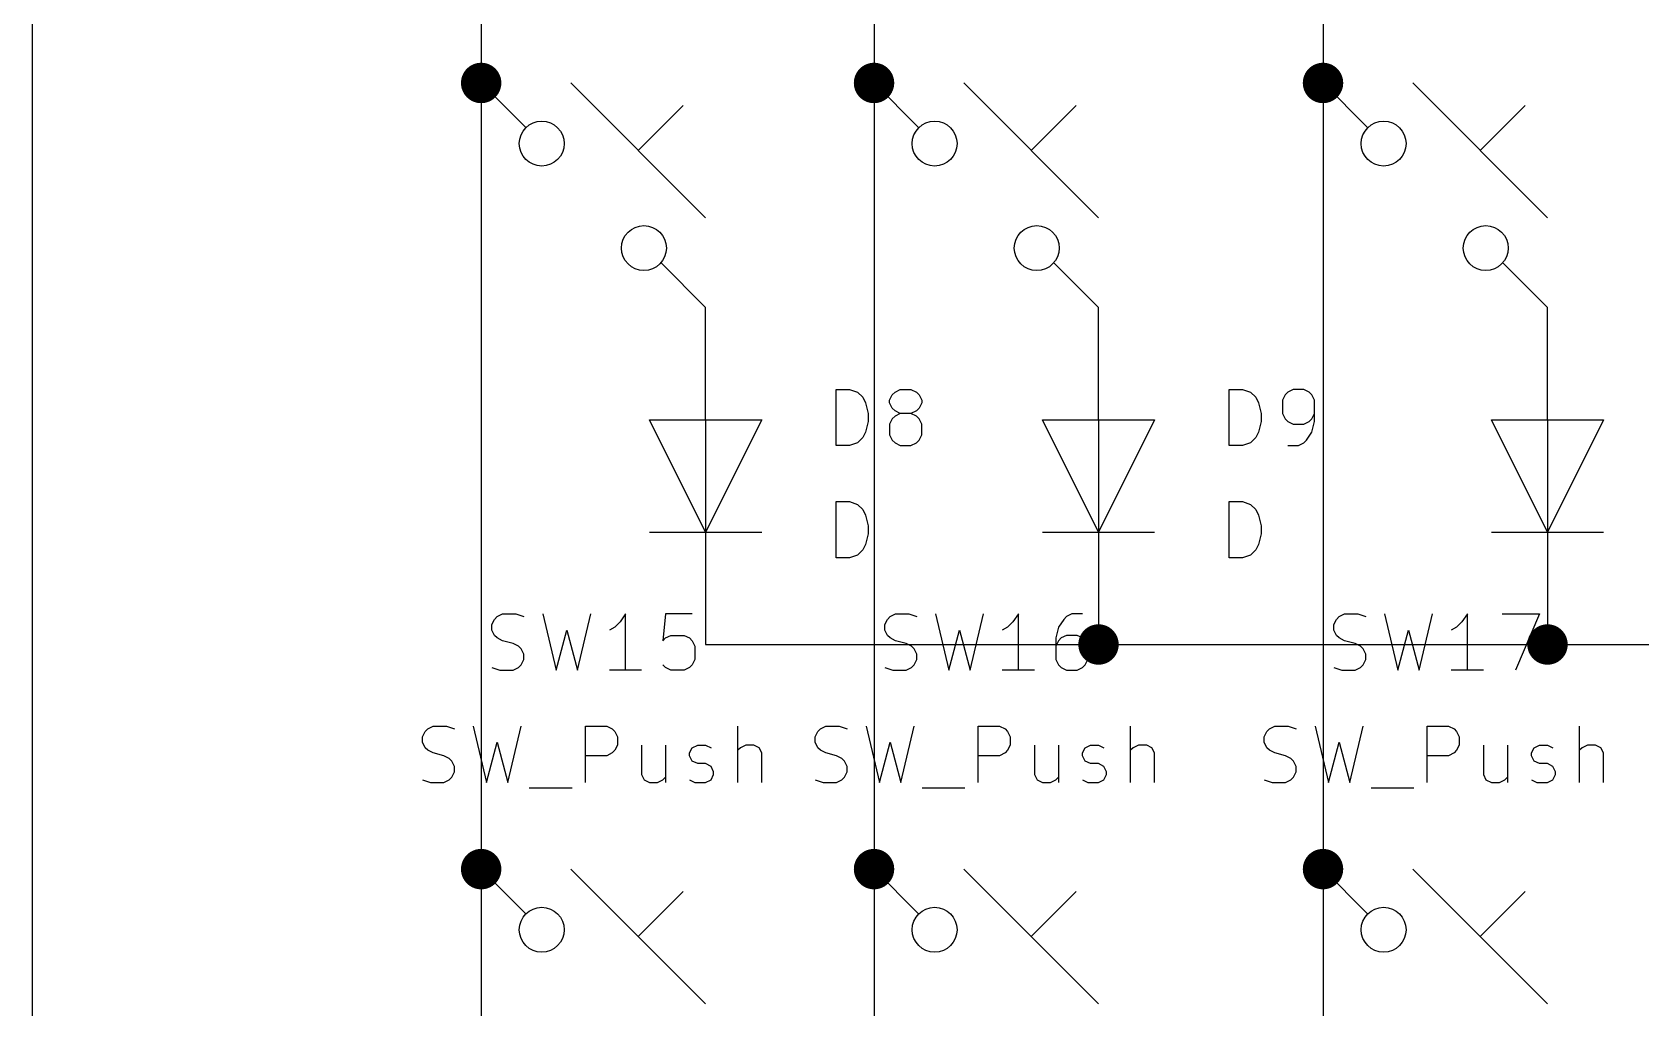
# Model space of a CAD drawing. Header units: inches. Extents: x 0.4 to 11.3, y -7.9 to -0.4.
# Drawn here: x 7.15 to 8.583, y -3.224 to -2.355 of the extents above; entities that cross this region are included whole.
import ezdxf

# ---------------------------------------------------------------- set-up
doc = ezdxf.new("R2010")
doc.units = ezdxf.units.IN
doc.header["$MEASUREMENT"] = 0
for name, color, linetype in [('GREENSIXTYFIVE', 129, 'CONTINUOUS'), ('LIGHTBLUE', 172, 'CONTINUOUS'), ('LIGHTGREEN', 92, 'CONTINUOUS'), ('RED', 14, 'CONTINUOUS')]:
    doc.layers.add(name, color=color, linetype=linetype)

msp = doc.modelspace()

# ---------------------------------------------------------------- linework, layer by layer
at = {"layer": 'GREENSIXTYFIVE', "linetype": 'CONTINUOUS'}
for p, q in [((7.8663, -2.7228), (7.8663, -2.6728)), ((7.8663, -2.6728), (7.8782, -2.6728)), ((7.8663, -2.7228), (7.8663, -2.6728)), ((7.8663, -2.6728), (7.8782, -2.6728)), ((7.8782, -2.6728), (7.8853, -2.6752)), ((7.8782, -2.6728), (7.8853, -2.6752)), ((7.8853, -2.6752), (7.8901, -2.6799)), ((7.8853, -2.6752), (7.8901, -2.6799)), ((7.8901, -2.6799), (7.8925, -2.6847)), ((7.8901, -2.6799), (7.8925, -2.6847)), ((7.9139, -2.6823), (7.9163, -2.6776)), ((7.9139, -2.6823), (7.9163, -2.6776)), ((7.9163, -2.6776), (7.9187, -2.6752)), ((7.9163, -2.6776), (7.9187, -2.6752)), ((7.9187, -2.6752), (7.9234, -2.6728)), ((7.9187, -2.6752), (7.9234, -2.6728)), ((7.9234, -2.6728), (7.9329, -2.6728)), ((7.9234, -2.6728), (7.9329, -2.6728)), ((7.9329, -2.6728), (7.9377, -2.6752)), ((7.9329, -2.6728), (7.9377, -2.6752)), ((7.9377, -2.6752), (7.9401, -2.6776)), ((7.9377, -2.6752), (7.9401, -2.6776)), ((7.9401, -2.6776), (7.9425, -2.6823)), ((7.9401, -2.6776), (7.9425, -2.6823)), ((8.2163, -2.7228), (8.2163, -2.6728)), ((8.2163, -2.6728), (8.2282, -2.6728)), ((8.2163, -2.7228), (8.2163, -2.6728)), ((8.2163, -2.6728), (8.2282, -2.6728)), ((8.2282, -2.6728), (8.2353, -2.6752)), ((8.2282, -2.6728), (8.2353, -2.6752)), ((8.2353, -2.6752), (8.2401, -2.6799)), ((8.2353, -2.6752), (8.2401, -2.6799)), ((8.2401, -2.6799), (8.2425, -2.6847)), ((8.2401, -2.6799), (8.2425, -2.6847)), ((8.2663, -2.6776), (8.2639, -2.6823)), ((8.2663, -2.6776), (8.2639, -2.6823)), ((8.2687, -2.6752), (8.2663, -2.6776)), ((8.2687, -2.6752), (8.2663, -2.6776)), ((8.2734, -2.6728), (8.2687, -2.6752)), ((8.2734, -2.6728), (8.2687, -2.6752)), ((8.2829, -2.6728), (8.2734, -2.6728)), ((8.2829, -2.6728), (8.2734, -2.6728)), ((8.2877, -2.6752), (8.2829, -2.6728)), ((8.2877, -2.6752), (8.2829, -2.6728)), ((8.2901, -2.6776), (8.2877, -2.6752)), ((8.2901, -2.6776), (8.2877, -2.6752)), ((8.2925, -2.6823), (8.2901, -2.6776)), ((8.2925, -2.6823), (8.2901, -2.6776)), ((7.8925, -2.6847), (7.8949, -2.6942)), ((7.8925, -2.6847), (7.8949, -2.6942)), ((7.8949, -2.6942), (7.8949, -2.7014)), ((7.8949, -2.6942), (7.8949, -2.7014)), ((7.9139, -2.6847), (7.9139, -2.6823)), ((7.9139, -2.6847), (7.9139, -2.6823)), ((7.9163, -2.6895), (7.9139, -2.6847)), ((7.9163, -2.6895), (7.9139, -2.6847)), ((7.9187, -2.6918), (7.9163, -2.6895)), ((7.9187, -2.6918), (7.9163, -2.6895)), ((7.9234, -2.6942), (7.9187, -2.6918)), ((7.9234, -2.6942), (7.9187, -2.6918)), ((7.9234, -2.6942), (7.9187, -2.6966)), ((7.9234, -2.6942), (7.9187, -2.6966)), ((7.9329, -2.6942), (7.9234, -2.6942)), ((7.9329, -2.6942), (7.9234, -2.6942)), ((7.9377, -2.6918), (7.9329, -2.6942)), ((7.9377, -2.6918), (7.9329, -2.6942)), ((7.9377, -2.6966), (7.9329, -2.6942)), ((7.9377, -2.6966), (7.9329, -2.6942)), ((7.9401, -2.6895), (7.9377, -2.6918)), ((7.9401, -2.6895), (7.9377, -2.6918)), ((7.9425, -2.6847), (7.9401, -2.6895)), ((7.9425, -2.6847), (7.9401, -2.6895)), ((7.9425, -2.6823), (7.9425, -2.6847)), ((7.9425, -2.6823), (7.9425, -2.6847)), ((8.2425, -2.6847), (8.2449, -2.6942)), ((8.2425, -2.6847), (8.2449, -2.6942)), ((8.2449, -2.6942), (8.2449, -2.7014)), ((8.2449, -2.6942), (8.2449, -2.7014)), ((8.2639, -2.6823), (8.2639, -2.6942)), ((8.2639, -2.6823), (8.2639, -2.6942)), ((8.2639, -2.6942), (8.2663, -2.699)), ((8.2639, -2.6942), (8.2663, -2.699)), ((8.2901, -2.699), (8.2925, -2.6942)), ((8.2901, -2.699), (8.2925, -2.6942)), ((8.2925, -2.7014), (8.2925, -2.6823)), ((8.2925, -2.7014), (8.2925, -2.6823)), ((7.8949, -2.7014), (7.8925, -2.7109)), ((7.8949, -2.7014), (7.8925, -2.7109)), ((7.9163, -2.699), (7.9139, -2.7037)), ((7.9163, -2.699), (7.9139, -2.7037)), ((7.9139, -2.7037), (7.9139, -2.7133)), ((7.9139, -2.7037), (7.9139, -2.7133)), ((7.9187, -2.6966), (7.9163, -2.699)), ((7.9187, -2.6966), (7.9163, -2.699)), ((7.9401, -2.699), (7.9377, -2.6966)), ((7.9401, -2.699), (7.9377, -2.6966)), ((7.9425, -2.7037), (7.9401, -2.699)), ((7.9425, -2.7037), (7.9401, -2.699)), ((7.9425, -2.7133), (7.9425, -2.7037)), ((7.9425, -2.7133), (7.9425, -2.7037)), ((8.2449, -2.7014), (8.2425, -2.7109)), ((8.2449, -2.7014), (8.2425, -2.7109)), ((8.2663, -2.699), (8.2687, -2.7014)), ((8.2663, -2.699), (8.2687, -2.7014)), ((8.2687, -2.7014), (8.2734, -2.7037)), ((8.2687, -2.7014), (8.2734, -2.7037)), ((8.2734, -2.7037), (8.2829, -2.7037)), ((8.2734, -2.7037), (8.2829, -2.7037)), ((8.2829, -2.7037), (8.2877, -2.7014)), ((8.2829, -2.7037), (8.2877, -2.7014)), ((8.2877, -2.7014), (8.2901, -2.699)), ((8.2877, -2.7014), (8.2901, -2.699)), ((8.2901, -2.7109), (8.2925, -2.7014)), ((8.2901, -2.7109), (8.2925, -2.7014)), ((7.8782, -2.7228), (7.8663, -2.7228)), ((7.8782, -2.7228), (7.8663, -2.7228)), ((7.8853, -2.7204), (7.8782, -2.7228)), ((7.8853, -2.7204), (7.8782, -2.7228)), ((7.8901, -2.7157), (7.8853, -2.7204)), ((7.8901, -2.7157), (7.8853, -2.7204)), ((7.8925, -2.7109), (7.8901, -2.7157)), ((7.8925, -2.7109), (7.8901, -2.7157)), ((7.9139, -2.7133), (7.9163, -2.718)), ((7.9139, -2.7133), (7.9163, -2.718)), ((7.9163, -2.718), (7.9187, -2.7204)), ((7.9163, -2.718), (7.9187, -2.7204)), ((7.9187, -2.7204), (7.9234, -2.7228)), ((7.9187, -2.7204), (7.9234, -2.7228)), ((7.9234, -2.7228), (7.9329, -2.7228)), ((7.9234, -2.7228), (7.9329, -2.7228)), ((7.9329, -2.7228), (7.9377, -2.7204)), ((7.9329, -2.7228), (7.9377, -2.7204)), ((7.9377, -2.7204), (7.9401, -2.718)), ((7.9377, -2.7204), (7.9401, -2.718)), ((7.9401, -2.718), (7.9425, -2.7133)), ((7.9401, -2.718), (7.9425, -2.7133)), ((8.2282, -2.7228), (8.2163, -2.7228)), ((8.2282, -2.7228), (8.2163, -2.7228)), ((8.2353, -2.7204), (8.2282, -2.7228)), ((8.2353, -2.7204), (8.2282, -2.7228)), ((8.2401, -2.7157), (8.2353, -2.7204)), ((8.2401, -2.7157), (8.2353, -2.7204)), ((8.2425, -2.7109), (8.2401, -2.7157)), ((8.2425, -2.7109), (8.2401, -2.7157)), ((8.2687, -2.7228), (8.2782, -2.7228)), ((8.2687, -2.7228), (8.2782, -2.7228)), ((8.2782, -2.7228), (8.2829, -2.7204)), ((8.2782, -2.7228), (8.2829, -2.7204)), ((8.2829, -2.7204), (8.2853, -2.718)), ((8.2829, -2.7204), (8.2853, -2.718)), ((8.2853, -2.718), (8.2901, -2.7109)), ((8.2853, -2.718), (8.2901, -2.7109)), ((7.8663, -2.8228), (7.8663, -2.7728)), ((7.8663, -2.7728), (7.8782, -2.7728)), ((7.8663, -2.8228), (7.8663, -2.7728)), ((7.8663, -2.7728), (7.8782, -2.7728)), ((7.8782, -2.7728), (7.8853, -2.7752)), ((7.8782, -2.7728), (7.8853, -2.7752)), ((7.8853, -2.7752), (7.8901, -2.7799)), ((7.8853, -2.7752), (7.8901, -2.7799)), ((7.8901, -2.7799), (7.8925, -2.7847)), ((7.8901, -2.7799), (7.8925, -2.7847)), ((8.2163, -2.8228), (8.2163, -2.7728)), ((8.2163, -2.7728), (8.2282, -2.7728)), ((8.2163, -2.8228), (8.2163, -2.7728)), ((8.2163, -2.7728), (8.2282, -2.7728)), ((8.2282, -2.7728), (8.2353, -2.7752)), ((8.2282, -2.7728), (8.2353, -2.7752)), ((8.2353, -2.7752), (8.2401, -2.7799)), ((8.2353, -2.7752), (8.2401, -2.7799)), ((8.2401, -2.7799), (8.2425, -2.7847)), ((8.2401, -2.7799), (8.2425, -2.7847)), ((7.8925, -2.7847), (7.8949, -2.7942)), ((7.8925, -2.7847), (7.8949, -2.7942)), ((7.8949, -2.7942), (7.8949, -2.8014)), ((7.8949, -2.7942), (7.8949, -2.8014)), ((8.2425, -2.7847), (8.2449, -2.7942)), ((8.2425, -2.7847), (8.2449, -2.7942)), ((8.2449, -2.7942), (8.2449, -2.8014)), ((8.2449, -2.7942), (8.2449, -2.8014)), ((7.8949, -2.8014), (7.8925, -2.8109)), ((7.8949, -2.8014), (7.8925, -2.8109)), ((8.2449, -2.8014), (8.2425, -2.8109)), ((8.2449, -2.8014), (8.2425, -2.8109)), ((7.8782, -2.8228), (7.8663, -2.8228)), ((7.8782, -2.8228), (7.8663, -2.8228)), ((7.8853, -2.8204), (7.8782, -2.8228)), ((7.8853, -2.8204), (7.8782, -2.8228)), ((7.8901, -2.8157), (7.8853, -2.8204)), ((7.8901, -2.8157), (7.8853, -2.8204)), ((7.8925, -2.8109), (7.8901, -2.8157)), ((7.8925, -2.8109), (7.8901, -2.8157)), ((8.2282, -2.8228), (8.2163, -2.8228)), ((8.2282, -2.8228), (8.2163, -2.8228)), ((8.2353, -2.8204), (8.2282, -2.8228)), ((8.2353, -2.8204), (8.2282, -2.8228)), ((8.2401, -2.8157), (8.2353, -2.8204)), ((8.2401, -2.8157), (8.2353, -2.8204)), ((8.2425, -2.8109), (8.2401, -2.8157)), ((8.2425, -2.8109), (8.2401, -2.8157)), ((7.5595, -2.8823), (7.5619, -2.8776)), ((7.5595, -2.8823), (7.5619, -2.8776)), ((7.5619, -2.8776), (7.5643, -2.8752)), ((7.5619, -2.8776), (7.5643, -2.8752)), ((7.5643, -2.8752), (7.5691, -2.8728)), ((7.5643, -2.8752), (7.5691, -2.8728)), ((7.5691, -2.8728), (7.581, -2.8728)), ((7.5691, -2.8728), (7.581, -2.8728)), ((7.581, -2.8728), (7.5881, -2.8752)), ((7.581, -2.8728), (7.5881, -2.8752)), ((7.6048, -2.8728), (7.6167, -2.9228)), ((7.6048, -2.8728), (7.6167, -2.9228)), ((7.6357, -2.9228), (7.6476, -2.8728)), ((7.6357, -2.9228), (7.6476, -2.8728)), ((7.6738, -2.8799), (7.669, -2.8847)), ((7.6738, -2.8799), (7.669, -2.8847)), ((7.6786, -2.8728), (7.6738, -2.8799)), ((7.6786, -2.8728), (7.6738, -2.8799)), ((7.6786, -2.9228), (7.6786, -2.8728)), ((7.6786, -2.9228), (7.6786, -2.8728)), ((7.7143, -2.8728), (7.7119, -2.8966)), ((7.7143, -2.8728), (7.7119, -2.8966)), ((7.7381, -2.8728), (7.7143, -2.8728)), ((7.7381, -2.8728), (7.7143, -2.8728)), ((7.9095, -2.8823), (7.9119, -2.8776)), ((7.9095, -2.8823), (7.9119, -2.8776)), ((7.9119, -2.8776), (7.9143, -2.8752)), ((7.9119, -2.8776), (7.9143, -2.8752)), ((7.9143, -2.8752), (7.9191, -2.8728)), ((7.9143, -2.8752), (7.9191, -2.8728)), ((7.9191, -2.8728), (7.931, -2.8728)), ((7.9191, -2.8728), (7.931, -2.8728)), ((7.931, -2.8728), (7.9381, -2.8752)), ((7.931, -2.8728), (7.9381, -2.8752)), ((7.9548, -2.8728), (7.9667, -2.9228)), ((7.9548, -2.8728), (7.9667, -2.9228)), ((7.9857, -2.9228), (7.9976, -2.8728)), ((7.9857, -2.9228), (7.9976, -2.8728)), ((8.0238, -2.8799), (8.019, -2.8847)), ((8.0238, -2.8799), (8.019, -2.8847)), ((8.0286, -2.8728), (8.0238, -2.8799)), ((8.0286, -2.8728), (8.0238, -2.8799)), ((8.0286, -2.9228), (8.0286, -2.8728)), ((8.0286, -2.9228), (8.0286, -2.8728)), ((8.069, -2.8776), (8.0643, -2.8847)), ((8.069, -2.8776), (8.0643, -2.8847)), ((8.0714, -2.8752), (8.069, -2.8776)), ((8.0714, -2.8752), (8.069, -2.8776)), ((8.0762, -2.8728), (8.0714, -2.8752)), ((8.0762, -2.8728), (8.0714, -2.8752)), ((8.0857, -2.8728), (8.0762, -2.8728)), ((8.0857, -2.8728), (8.0762, -2.8728)), ((8.3095, -2.8823), (8.3119, -2.8776)), ((8.3095, -2.8823), (8.3119, -2.8776)), ((8.3119, -2.8776), (8.3143, -2.8752)), ((8.3119, -2.8776), (8.3143, -2.8752)), ((8.3143, -2.8752), (8.3191, -2.8728)), ((8.3143, -2.8752), (8.3191, -2.8728)), ((8.3191, -2.8728), (8.331, -2.8728)), ((8.3191, -2.8728), (8.331, -2.8728)), ((8.331, -2.8728), (8.3381, -2.8752)), ((8.331, -2.8728), (8.3381, -2.8752)), ((8.3548, -2.8728), (8.3667, -2.9228)), ((8.3548, -2.8728), (8.3667, -2.9228)), ((8.3857, -2.9228), (8.3976, -2.8728)), ((8.3857, -2.9228), (8.3976, -2.8728)), ((8.4238, -2.8799), (8.419, -2.8847)), ((8.4238, -2.8799), (8.419, -2.8847)), ((8.4286, -2.8728), (8.4238, -2.8799)), ((8.4286, -2.8728), (8.4238, -2.8799)), ((8.4286, -2.9228), (8.4286, -2.8728)), ((8.4286, -2.9228), (8.4286, -2.8728)), ((8.4595, -2.8728), (8.4929, -2.8728)), ((8.4595, -2.8728), (8.4929, -2.8728)), ((8.4929, -2.8728), (8.4714, -2.9228)), ((8.4929, -2.8728), (8.4714, -2.9228)), ((7.5595, -2.8871), (7.5595, -2.8823)), ((7.5595, -2.8871), (7.5595, -2.8823)), ((7.5619, -2.8919), (7.5595, -2.8871)), ((7.5619, -2.8919), (7.5595, -2.8871)), ((7.5643, -2.8942), (7.5619, -2.8919)), ((7.5643, -2.8942), (7.5619, -2.8919)), ((7.5691, -2.8966), (7.5643, -2.8942)), ((7.5691, -2.8966), (7.5643, -2.8942)), ((7.6167, -2.9228), (7.6262, -2.8871)), ((7.6167, -2.9228), (7.6262, -2.8871)), ((7.6262, -2.8871), (7.6357, -2.9228)), ((7.6262, -2.8871), (7.6357, -2.9228)), ((7.669, -2.8847), (7.6643, -2.8871)), ((7.669, -2.8847), (7.6643, -2.8871)), ((7.7119, -2.8966), (7.7143, -2.8942)), ((7.7119, -2.8966), (7.7143, -2.8942)), ((7.7143, -2.8942), (7.719, -2.8919)), ((7.7143, -2.8942), (7.719, -2.8919)), ((7.719, -2.8919), (7.731, -2.8919)), ((7.719, -2.8919), (7.731, -2.8919)), ((7.731, -2.8919), (7.7357, -2.8942)), ((7.731, -2.8919), (7.7357, -2.8942)), ((7.7357, -2.8942), (7.7381, -2.8966)), ((7.7357, -2.8942), (7.7381, -2.8966)), ((7.9095, -2.8871), (7.9095, -2.8823)), ((7.9095, -2.8871), (7.9095, -2.8823)), ((7.9119, -2.8919), (7.9095, -2.8871)), ((7.9119, -2.8919), (7.9095, -2.8871)), ((7.9143, -2.8942), (7.9119, -2.8919)), ((7.9143, -2.8942), (7.9119, -2.8919)), ((7.9191, -2.8966), (7.9143, -2.8942)), ((7.9191, -2.8966), (7.9143, -2.8942)), ((7.9667, -2.9228), (7.9762, -2.8871)), ((7.9667, -2.9228), (7.9762, -2.8871)), ((7.9762, -2.8871), (7.9857, -2.9228)), ((7.9762, -2.8871), (7.9857, -2.9228)), ((8.019, -2.8847), (8.0143, -2.8871)), ((8.019, -2.8847), (8.0143, -2.8871)), ((8.0643, -2.8847), (8.0619, -2.8942)), ((8.0643, -2.8847), (8.0619, -2.8942)), ((8.0619, -2.8942), (8.0619, -2.9133)), ((8.0619, -2.8942), (8.0619, -2.9133)), ((8.0667, -2.8942), (8.0643, -2.8966)), ((8.0667, -2.8942), (8.0643, -2.8966)), ((8.0714, -2.8919), (8.0667, -2.8942)), ((8.0714, -2.8919), (8.0667, -2.8942)), ((8.081, -2.8919), (8.0714, -2.8919)), ((8.081, -2.8919), (8.0714, -2.8919)), ((8.0857, -2.8942), (8.081, -2.8919)), ((8.0857, -2.8942), (8.081, -2.8919)), ((8.0881, -2.8966), (8.0857, -2.8942)), ((8.0881, -2.8966), (8.0857, -2.8942)), ((8.3095, -2.8871), (8.3095, -2.8823)), ((8.3095, -2.8871), (8.3095, -2.8823)), ((8.3119, -2.8919), (8.3095, -2.8871)), ((8.3119, -2.8919), (8.3095, -2.8871)), ((8.3143, -2.8942), (8.3119, -2.8919)), ((8.3143, -2.8942), (8.3119, -2.8919)), ((8.3191, -2.8966), (8.3143, -2.8942)), ((8.3191, -2.8966), (8.3143, -2.8942)), ((8.3667, -2.9228), (8.3762, -2.8871)), ((8.3667, -2.9228), (8.3762, -2.8871)), ((8.3762, -2.8871), (8.3857, -2.9228)), ((8.3762, -2.8871), (8.3857, -2.9228)), ((8.419, -2.8847), (8.4143, -2.8871)), ((8.419, -2.8847), (8.4143, -2.8871)), ((7.5786, -2.899), (7.5691, -2.8966)), ((7.5786, -2.899), (7.5691, -2.8966)), ((7.5833, -2.9014), (7.5786, -2.899)), ((7.5833, -2.9014), (7.5786, -2.899)), ((7.5857, -2.9038), (7.5833, -2.9014)), ((7.5857, -2.9038), (7.5833, -2.9014)), ((7.5881, -2.9085), (7.5857, -2.9038)), ((7.5881, -2.9085), (7.5857, -2.9038)), ((7.5881, -2.9133), (7.5881, -2.9085)), ((7.5881, -2.9133), (7.5881, -2.9085)), ((7.7381, -2.8966), (7.7405, -2.9014)), ((7.7381, -2.8966), (7.7405, -2.9014)), ((7.7405, -2.9014), (7.7405, -2.9133)), ((7.7405, -2.9014), (7.7405, -2.9133)), ((7.9286, -2.899), (7.9191, -2.8966)), ((7.9286, -2.899), (7.9191, -2.8966)), ((7.9333, -2.9014), (7.9286, -2.899)), ((7.9333, -2.9014), (7.9286, -2.899)), ((7.9357, -2.9038), (7.9333, -2.9014)), ((7.9357, -2.9038), (7.9333, -2.9014)), ((7.9381, -2.9085), (7.9357, -2.9038)), ((7.9381, -2.9085), (7.9357, -2.9038)), ((7.9381, -2.9133), (7.9381, -2.9085)), ((7.9381, -2.9133), (7.9381, -2.9085)), ((8.0643, -2.8966), (8.0619, -2.9014)), ((8.0643, -2.8966), (8.0619, -2.9014)), ((8.0905, -2.9014), (8.0881, -2.8966)), ((8.0905, -2.9014), (8.0881, -2.8966)), ((8.0905, -2.9133), (8.0905, -2.9014)), ((8.0905, -2.9133), (8.0905, -2.9014)), ((8.3286, -2.899), (8.3191, -2.8966)), ((8.3286, -2.899), (8.3191, -2.8966)), ((8.3333, -2.9014), (8.3286, -2.899)), ((8.3333, -2.9014), (8.3286, -2.899)), ((8.3357, -2.9038), (8.3333, -2.9014)), ((8.3357, -2.9038), (8.3333, -2.9014)), ((8.3381, -2.9085), (8.3357, -2.9038)), ((8.3381, -2.9085), (8.3357, -2.9038)), ((8.3381, -2.9133), (8.3381, -2.9085)), ((8.3381, -2.9133), (8.3381, -2.9085)), ((7.5595, -2.9204), (7.5667, -2.9228)), ((7.5595, -2.9204), (7.5667, -2.9228)), ((7.5667, -2.9228), (7.5786, -2.9228)), ((7.5667, -2.9228), (7.5786, -2.9228)), ((7.5786, -2.9228), (7.5833, -2.9204)), ((7.5786, -2.9228), (7.5833, -2.9204)), ((7.5833, -2.9204), (7.5857, -2.918)), ((7.5833, -2.9204), (7.5857, -2.918)), ((7.5857, -2.918), (7.5881, -2.9133)), ((7.5857, -2.918), (7.5881, -2.9133)), ((7.6929, -2.9228), (7.6643, -2.9228)), ((7.6929, -2.9228), (7.6643, -2.9228)), ((7.7143, -2.9204), (7.7119, -2.918)), ((7.7143, -2.9204), (7.7119, -2.918)), ((7.719, -2.9228), (7.7143, -2.9204)), ((7.719, -2.9228), (7.7143, -2.9204)), ((7.731, -2.9228), (7.719, -2.9228)), ((7.731, -2.9228), (7.719, -2.9228)), ((7.7357, -2.9204), (7.731, -2.9228)), ((7.7357, -2.9204), (7.731, -2.9228)), ((7.7381, -2.918), (7.7357, -2.9204)), ((7.7381, -2.918), (7.7357, -2.9204)), ((7.7405, -2.9133), (7.7381, -2.918)), ((7.7405, -2.9133), (7.7381, -2.918)), ((7.9095, -2.9204), (7.9167, -2.9228)), ((7.9095, -2.9204), (7.9167, -2.9228)), ((7.9167, -2.9228), (7.9286, -2.9228)), ((7.9167, -2.9228), (7.9286, -2.9228)), ((7.9286, -2.9228), (7.9333, -2.9204)), ((7.9286, -2.9228), (7.9333, -2.9204)), ((7.9333, -2.9204), (7.9357, -2.918)), ((7.9333, -2.9204), (7.9357, -2.918)), ((7.9357, -2.918), (7.9381, -2.9133)), ((7.9357, -2.918), (7.9381, -2.9133)), ((8.0429, -2.9228), (8.0143, -2.9228)), ((8.0429, -2.9228), (8.0143, -2.9228)), ((8.0619, -2.9133), (8.0643, -2.918)), ((8.0619, -2.9133), (8.0643, -2.918)), ((8.0643, -2.918), (8.0667, -2.9204)), ((8.0643, -2.918), (8.0667, -2.9204)), ((8.0667, -2.9204), (8.0714, -2.9228)), ((8.0667, -2.9204), (8.0714, -2.9228)), ((8.0714, -2.9228), (8.081, -2.9228)), ((8.0714, -2.9228), (8.081, -2.9228)), ((8.081, -2.9228), (8.0857, -2.9204)), ((8.081, -2.9228), (8.0857, -2.9204)), ((8.0857, -2.9204), (8.0881, -2.918)), ((8.0857, -2.9204), (8.0881, -2.918)), ((8.0881, -2.918), (8.0905, -2.9133)), ((8.0881, -2.918), (8.0905, -2.9133)), ((8.3095, -2.9204), (8.3167, -2.9228)), ((8.3095, -2.9204), (8.3167, -2.9228)), ((8.3167, -2.9228), (8.3286, -2.9228)), ((8.3167, -2.9228), (8.3286, -2.9228)), ((8.3286, -2.9228), (8.3333, -2.9204)), ((8.3286, -2.9228), (8.3333, -2.9204)), ((8.3333, -2.9204), (8.3357, -2.918)), ((8.3333, -2.9204), (8.3357, -2.918)), ((8.3357, -2.918), (8.3381, -2.9133)), ((8.3357, -2.918), (8.3381, -2.9133)), ((8.4429, -2.9228), (8.4143, -2.9228)), ((8.4429, -2.9228), (8.4143, -2.9228)), ((7.4976, -2.9823), (7.5, -2.9776)), ((7.4976, -2.9823), (7.5, -2.9776)), ((7.5, -2.9776), (7.5024, -2.9752)), ((7.5, -2.9776), (7.5024, -2.9752)), ((7.5024, -2.9752), (7.5071, -2.9728)), ((7.5024, -2.9752), (7.5071, -2.9728)), ((7.5071, -2.9728), (7.519, -2.9728)), ((7.5071, -2.9728), (7.519, -2.9728)), ((7.519, -2.9728), (7.5262, -2.9752)), ((7.519, -2.9728), (7.5262, -2.9752)), ((7.5429, -2.9728), (7.5548, -3.0228)), ((7.5429, -2.9728), (7.5548, -3.0228)), ((7.5738, -3.0228), (7.5857, -2.9728)), ((7.5738, -3.0228), (7.5857, -2.9728)), ((7.6429, -3.0228), (7.6429, -2.9728)), ((7.6429, -2.9728), (7.6619, -2.9728)), ((7.6429, -3.0228), (7.6429, -2.9728)), ((7.6429, -2.9728), (7.6619, -2.9728)), ((7.6619, -2.9728), (7.6667, -2.9752)), ((7.6619, -2.9728), (7.6667, -2.9752)), ((7.6667, -2.9752), (7.669, -2.9776)), ((7.6667, -2.9752), (7.669, -2.9776)), ((7.669, -2.9776), (7.6714, -2.9823)), ((7.669, -2.9776), (7.6714, -2.9823)), ((7.7786, -3.0228), (7.7786, -2.9728)), ((7.7786, -3.0228), (7.7786, -2.9728)), ((7.8476, -2.9823), (7.85, -2.9776)), ((7.8476, -2.9823), (7.85, -2.9776)), ((7.85, -2.9776), (7.8524, -2.9752)), ((7.85, -2.9776), (7.8524, -2.9752)), ((7.8524, -2.9752), (7.8571, -2.9728)), ((7.8524, -2.9752), (7.8571, -2.9728)), ((7.8571, -2.9728), (7.869, -2.9728)), ((7.8571, -2.9728), (7.869, -2.9728)), ((7.869, -2.9728), (7.8762, -2.9752)), ((7.869, -2.9728), (7.8762, -2.9752)), ((7.8929, -2.9728), (7.9048, -3.0228)), ((7.8929, -2.9728), (7.9048, -3.0228)), ((7.9238, -3.0228), (7.9357, -2.9728)), ((7.9238, -3.0228), (7.9357, -2.9728)), ((7.9929, -3.0228), (7.9929, -2.9728)), ((7.9929, -2.9728), (8.0119, -2.9728)), ((7.9929, -3.0228), (7.9929, -2.9728)), ((7.9929, -2.9728), (8.0119, -2.9728)), ((8.0119, -2.9728), (8.0167, -2.9752)), ((8.0119, -2.9728), (8.0167, -2.9752)), ((8.0167, -2.9752), (8.019, -2.9776)), ((8.0167, -2.9752), (8.019, -2.9776)), ((8.019, -2.9776), (8.0214, -2.9823)), ((8.019, -2.9776), (8.0214, -2.9823)), ((8.1286, -3.0228), (8.1286, -2.9728)), ((8.1286, -3.0228), (8.1286, -2.9728)), ((8.2476, -2.9823), (8.25, -2.9776)), ((8.2476, -2.9823), (8.25, -2.9776)), ((8.25, -2.9776), (8.2524, -2.9752)), ((8.25, -2.9776), (8.2524, -2.9752)), ((8.2524, -2.9752), (8.2571, -2.9728)), ((8.2524, -2.9752), (8.2571, -2.9728)), ((8.2571, -2.9728), (8.269, -2.9728)), ((8.2571, -2.9728), (8.269, -2.9728)), ((8.269, -2.9728), (8.2762, -2.9752)), ((8.269, -2.9728), (8.2762, -2.9752)), ((8.2929, -2.9728), (8.3048, -3.0228)), ((8.2929, -2.9728), (8.3048, -3.0228)), ((8.3238, -3.0228), (8.3357, -2.9728)), ((8.3238, -3.0228), (8.3357, -2.9728)), ((8.3929, -3.0228), (8.3929, -2.9728)), ((8.3929, -2.9728), (8.4119, -2.9728)), ((8.3929, -3.0228), (8.3929, -2.9728)), ((8.3929, -2.9728), (8.4119, -2.9728)), ((8.4119, -2.9728), (8.4167, -2.9752)), ((8.4119, -2.9728), (8.4167, -2.9752)), ((8.4167, -2.9752), (8.419, -2.9776)), ((8.4167, -2.9752), (8.419, -2.9776)), ((8.419, -2.9776), (8.4214, -2.9823)), ((8.419, -2.9776), (8.4214, -2.9823)), ((8.5286, -3.0228), (8.5286, -2.9728)), ((8.5286, -3.0228), (8.5286, -2.9728)), ((7.4976, -2.9871), (7.4976, -2.9823)), ((7.4976, -2.9871), (7.4976, -2.9823)), ((7.5, -2.9919), (7.4976, -2.9871)), ((7.5, -2.9919), (7.4976, -2.9871)), ((7.5024, -2.9942), (7.5, -2.9919)), ((7.5024, -2.9942), (7.5, -2.9919)), ((7.5071, -2.9966), (7.5024, -2.9942)), ((7.5071, -2.9966), (7.5024, -2.9942)), ((7.5548, -3.0228), (7.5643, -2.9871)), ((7.5548, -3.0228), (7.5643, -2.9871)), ((7.5643, -2.9871), (7.5738, -3.0228)), ((7.5643, -2.9871), (7.5738, -3.0228)), ((7.669, -2.9942), (7.6667, -2.9966)), ((7.669, -2.9942), (7.6667, -2.9966)), ((7.6714, -2.9895), (7.669, -2.9942)), ((7.6714, -2.9895), (7.669, -2.9942)), ((7.6714, -2.9823), (7.6714, -2.9895)), ((7.6714, -2.9823), (7.6714, -2.9895)), ((7.6929, -2.9895), (7.6929, -3.0157)), ((7.6929, -2.9895), (7.6929, -3.0157)), ((7.7143, -2.9895), (7.7143, -3.0228)), ((7.7143, -2.9895), (7.7143, -3.0228)), ((7.7357, -2.9966), (7.7381, -2.9919)), ((7.7357, -2.9966), (7.7381, -2.9919)), ((7.7381, -2.9919), (7.7429, -2.9895)), ((7.7381, -2.9919), (7.7429, -2.9895)), ((7.7429, -2.9895), (7.75, -2.9895)), ((7.7429, -2.9895), (7.75, -2.9895)), ((7.75, -2.9895), (7.7548, -2.9919)), ((7.75, -2.9895), (7.7548, -2.9919)), ((7.7809, -2.9919), (7.7786, -2.9942)), ((7.7809, -2.9919), (7.7786, -2.9942)), ((7.7857, -2.9895), (7.7809, -2.9919)), ((7.7857, -2.9895), (7.7809, -2.9919)), ((7.7929, -2.9895), (7.7857, -2.9895)), ((7.7929, -2.9895), (7.7857, -2.9895)), ((7.7976, -2.9919), (7.7929, -2.9895)), ((7.7976, -2.9919), (7.7929, -2.9895)), ((7.8, -2.9966), (7.7976, -2.9919)), ((7.8, -2.9966), (7.7976, -2.9919)), ((7.8476, -2.9871), (7.8476, -2.9823)), ((7.8476, -2.9871), (7.8476, -2.9823)), ((7.85, -2.9919), (7.8476, -2.9871)), ((7.85, -2.9919), (7.8476, -2.9871)), ((7.8524, -2.9942), (7.85, -2.9919)), ((7.8524, -2.9942), (7.85, -2.9919)), ((7.8571, -2.9966), (7.8524, -2.9942)), ((7.8571, -2.9966), (7.8524, -2.9942)), ((7.9048, -3.0228), (7.9143, -2.9871)), ((7.9048, -3.0228), (7.9143, -2.9871)), ((7.9143, -2.9871), (7.9238, -3.0228)), ((7.9143, -2.9871), (7.9238, -3.0228)), ((8.019, -2.9942), (8.0167, -2.9966)), ((8.019, -2.9942), (8.0167, -2.9966)), ((8.0214, -2.9895), (8.019, -2.9942)), ((8.0214, -2.9895), (8.019, -2.9942)), ((8.0214, -2.9823), (8.0214, -2.9895)), ((8.0214, -2.9823), (8.0214, -2.9895)), ((8.0429, -2.9895), (8.0429, -3.0157)), ((8.0429, -2.9895), (8.0429, -3.0157)), ((8.0643, -2.9895), (8.0643, -3.0228)), ((8.0643, -2.9895), (8.0643, -3.0228)), ((8.0857, -2.9966), (8.0881, -2.9919)), ((8.0857, -2.9966), (8.0881, -2.9919)), ((8.0881, -2.9919), (8.0929, -2.9895)), ((8.0881, -2.9919), (8.0929, -2.9895)), ((8.0929, -2.9895), (8.1, -2.9895)), ((8.0929, -2.9895), (8.1, -2.9895)), ((8.1, -2.9895), (8.1048, -2.9919)), ((8.1, -2.9895), (8.1048, -2.9919)), ((8.1309, -2.9919), (8.1286, -2.9942)), ((8.1309, -2.9919), (8.1286, -2.9942)), ((8.1357, -2.9895), (8.1309, -2.9919)), ((8.1357, -2.9895), (8.1309, -2.9919)), ((8.1429, -2.9895), (8.1357, -2.9895)), ((8.1429, -2.9895), (8.1357, -2.9895)), ((8.1476, -2.9919), (8.1429, -2.9895)), ((8.1476, -2.9919), (8.1429, -2.9895)), ((8.15, -2.9966), (8.1476, -2.9919)), ((8.15, -2.9966), (8.1476, -2.9919)), ((8.2476, -2.9871), (8.2476, -2.9823)), ((8.2476, -2.9871), (8.2476, -2.9823)), ((8.25, -2.9919), (8.2476, -2.9871)), ((8.25, -2.9919), (8.2476, -2.9871)), ((8.2524, -2.9942), (8.25, -2.9919)), ((8.2524, -2.9942), (8.25, -2.9919)), ((8.2571, -2.9966), (8.2524, -2.9942)), ((8.2571, -2.9966), (8.2524, -2.9942)), ((8.3048, -3.0228), (8.3143, -2.9871)), ((8.3048, -3.0228), (8.3143, -2.9871)), ((8.3143, -2.9871), (8.3238, -3.0228)), ((8.3143, -2.9871), (8.3238, -3.0228)), ((8.419, -2.9942), (8.4167, -2.9966)), ((8.419, -2.9942), (8.4167, -2.9966)), ((8.4214, -2.9895), (8.419, -2.9942)), ((8.4214, -2.9895), (8.419, -2.9942)), ((8.4214, -2.9823), (8.4214, -2.9895)), ((8.4214, -2.9823), (8.4214, -2.9895)), ((8.4429, -2.9895), (8.4429, -3.0157)), ((8.4429, -2.9895), (8.4429, -3.0157)), ((8.4643, -2.9895), (8.4643, -3.0228)), ((8.4643, -2.9895), (8.4643, -3.0228)), ((8.4857, -2.9966), (8.4881, -2.9919)), ((8.4857, -2.9966), (8.4881, -2.9919)), ((8.4881, -2.9919), (8.4929, -2.9895)), ((8.4881, -2.9919), (8.4929, -2.9895)), ((8.4929, -2.9895), (8.5, -2.9895)), ((8.4929, -2.9895), (8.5, -2.9895)), ((8.5, -2.9895), (8.5048, -2.9919)), ((8.5, -2.9895), (8.5048, -2.9919)), ((8.5309, -2.9919), (8.5286, -2.9942)), ((8.5309, -2.9919), (8.5286, -2.9942)), ((8.5357, -2.9895), (8.5309, -2.9919)), ((8.5357, -2.9895), (8.5309, -2.9919)), ((8.5429, -2.9895), (8.5357, -2.9895)), ((8.5429, -2.9895), (8.5357, -2.9895)), ((8.5476, -2.9919), (8.5429, -2.9895)), ((8.5476, -2.9919), (8.5429, -2.9895)), ((8.55, -2.9966), (8.5476, -2.9919)), ((8.55, -2.9966), (8.5476, -2.9919)), ((7.5167, -2.999), (7.5071, -2.9966)), ((7.5167, -2.999), (7.5071, -2.9966)), ((7.5214, -3.0014), (7.5167, -2.999)), ((7.5214, -3.0014), (7.5167, -2.999)), ((7.5238, -3.0038), (7.5214, -3.0014)), ((7.5238, -3.0038), (7.5214, -3.0014)), ((7.5262, -3.0085), (7.5238, -3.0038)), ((7.5262, -3.0085), (7.5238, -3.0038)), ((7.5262, -3.0133), (7.5262, -3.0085)), ((7.5262, -3.0133), (7.5262, -3.0085)), ((7.6619, -2.999), (7.6429, -2.999)), ((7.6619, -2.999), (7.6429, -2.999)), ((7.6667, -2.9966), (7.6619, -2.999)), ((7.6667, -2.9966), (7.6619, -2.999)), ((7.7357, -2.999), (7.7357, -2.9966)), ((7.7357, -2.999), (7.7357, -2.9966)), ((7.7381, -3.0038), (7.7357, -2.999)), ((7.7381, -3.0038), (7.7357, -2.999)), ((7.7429, -3.0061), (7.7381, -3.0038)), ((7.7429, -3.0061), (7.7381, -3.0038)), ((7.75, -3.0061), (7.7429, -3.0061)), ((7.75, -3.0061), (7.7429, -3.0061)), ((7.7548, -3.0085), (7.75, -3.0061)), ((7.7548, -3.0085), (7.75, -3.0061)), ((7.7571, -3.0133), (7.7548, -3.0085)), ((7.7571, -3.0133), (7.7548, -3.0085)), ((7.8, -3.0228), (7.8, -2.9966)), ((7.8, -3.0228), (7.8, -2.9966)), ((7.8667, -2.999), (7.8571, -2.9966)), ((7.8667, -2.999), (7.8571, -2.9966)), ((7.8714, -3.0014), (7.8667, -2.999)), ((7.8714, -3.0014), (7.8667, -2.999)), ((7.8738, -3.0038), (7.8714, -3.0014)), ((7.8738, -3.0038), (7.8714, -3.0014)), ((7.8762, -3.0085), (7.8738, -3.0038)), ((7.8762, -3.0085), (7.8738, -3.0038)), ((7.8762, -3.0133), (7.8762, -3.0085)), ((7.8762, -3.0133), (7.8762, -3.0085)), ((8.0119, -2.999), (7.9929, -2.999)), ((8.0119, -2.999), (7.9929, -2.999)), ((8.0167, -2.9966), (8.0119, -2.999)), ((8.0167, -2.9966), (8.0119, -2.999)), ((8.0857, -2.999), (8.0857, -2.9966)), ((8.0857, -2.999), (8.0857, -2.9966)), ((8.0881, -3.0038), (8.0857, -2.999)), ((8.0881, -3.0038), (8.0857, -2.999)), ((8.0929, -3.0061), (8.0881, -3.0038)), ((8.0929, -3.0061), (8.0881, -3.0038)), ((8.1, -3.0061), (8.0929, -3.0061)), ((8.1, -3.0061), (8.0929, -3.0061)), ((8.1048, -3.0085), (8.1, -3.0061)), ((8.1048, -3.0085), (8.1, -3.0061)), ((8.1071, -3.0133), (8.1048, -3.0085)), ((8.1071, -3.0133), (8.1048, -3.0085)), ((8.15, -3.0228), (8.15, -2.9966)), ((8.15, -3.0228), (8.15, -2.9966)), ((8.2667, -2.999), (8.2571, -2.9966)), ((8.2667, -2.999), (8.2571, -2.9966)), ((8.2714, -3.0014), (8.2667, -2.999)), ((8.2714, -3.0014), (8.2667, -2.999)), ((8.2738, -3.0038), (8.2714, -3.0014)), ((8.2738, -3.0038), (8.2714, -3.0014)), ((8.2762, -3.0085), (8.2738, -3.0038)), ((8.2762, -3.0085), (8.2738, -3.0038)), ((8.2762, -3.0133), (8.2762, -3.0085)), ((8.2762, -3.0133), (8.2762, -3.0085)), ((8.4119, -2.999), (8.3929, -2.999)), ((8.4119, -2.999), (8.3929, -2.999)), ((8.4167, -2.9966), (8.4119, -2.999)), ((8.4167, -2.9966), (8.4119, -2.999)), ((8.4857, -2.999), (8.4857, -2.9966)), ((8.4857, -2.999), (8.4857, -2.9966)), ((8.4881, -3.0038), (8.4857, -2.999)), ((8.4881, -3.0038), (8.4857, -2.999)), ((8.4929, -3.0061), (8.4881, -3.0038)), ((8.4929, -3.0061), (8.4881, -3.0038)), ((8.5, -3.0061), (8.4929, -3.0061)), ((8.5, -3.0061), (8.4929, -3.0061)), ((8.5048, -3.0085), (8.5, -3.0061)), ((8.5048, -3.0085), (8.5, -3.0061)), ((8.5071, -3.0133), (8.5048, -3.0085)), ((8.5071, -3.0133), (8.5048, -3.0085)), ((8.55, -3.0228), (8.55, -2.9966)), ((8.55, -3.0228), (8.55, -2.9966)), ((7.4976, -3.0204), (7.5048, -3.0228)), ((7.4976, -3.0204), (7.5048, -3.0228)), ((7.5048, -3.0228), (7.5167, -3.0228)), ((7.5048, -3.0228), (7.5167, -3.0228)), ((7.5167, -3.0228), (7.5214, -3.0204)), ((7.5167, -3.0228), (7.5214, -3.0204)), ((7.5214, -3.0204), (7.5238, -3.018)), ((7.5214, -3.0204), (7.5238, -3.018)), ((7.5238, -3.018), (7.5262, -3.0133)), ((7.5238, -3.018), (7.5262, -3.0133)), ((7.6929, -3.0157), (7.6952, -3.0204)), ((7.6929, -3.0157), (7.6952, -3.0204)), ((7.6952, -3.0204), (7.7, -3.0228)), ((7.6952, -3.0204), (7.7, -3.0228)), ((7.7, -3.0228), (7.7071, -3.0228)), ((7.7, -3.0228), (7.7071, -3.0228)), ((7.7071, -3.0228), (7.7119, -3.0204)), ((7.7071, -3.0228), (7.7119, -3.0204)), ((7.7119, -3.0204), (7.7143, -3.018)), ((7.7119, -3.0204), (7.7143, -3.018)), ((7.7357, -3.0204), (7.7405, -3.0228)), ((7.7357, -3.0204), (7.7405, -3.0228)), ((7.7405, -3.0228), (7.75, -3.0228)), ((7.7405, -3.0228), (7.75, -3.0228)), ((7.75, -3.0228), (7.7548, -3.0204)), ((7.75, -3.0228), (7.7548, -3.0204)), ((7.7548, -3.0204), (7.7571, -3.0157)), ((7.7548, -3.0204), (7.7571, -3.0157)), ((7.7571, -3.0157), (7.7571, -3.0133)), ((7.7571, -3.0157), (7.7571, -3.0133)), ((7.8476, -3.0204), (7.8548, -3.0228)), ((7.8476, -3.0204), (7.8548, -3.0228)), ((7.8548, -3.0228), (7.8667, -3.0228)), ((7.8548, -3.0228), (7.8667, -3.0228)), ((7.8667, -3.0228), (7.8714, -3.0204)), ((7.8667, -3.0228), (7.8714, -3.0204)), ((7.8714, -3.0204), (7.8738, -3.018)), ((7.8714, -3.0204), (7.8738, -3.018)), ((7.8738, -3.018), (7.8762, -3.0133)), ((7.8738, -3.018), (7.8762, -3.0133)), ((8.0429, -3.0157), (8.0452, -3.0204)), ((8.0429, -3.0157), (8.0452, -3.0204)), ((8.0452, -3.0204), (8.05, -3.0228)), ((8.0452, -3.0204), (8.05, -3.0228)), ((8.05, -3.0228), (8.0571, -3.0228)), ((8.05, -3.0228), (8.0571, -3.0228)), ((8.0571, -3.0228), (8.0619, -3.0204)), ((8.0571, -3.0228), (8.0619, -3.0204)), ((8.0619, -3.0204), (8.0643, -3.018)), ((8.0619, -3.0204), (8.0643, -3.018)), ((8.0857, -3.0204), (8.0905, -3.0228)), ((8.0857, -3.0204), (8.0905, -3.0228)), ((8.0905, -3.0228), (8.1, -3.0228)), ((8.0905, -3.0228), (8.1, -3.0228)), ((8.1, -3.0228), (8.1048, -3.0204)), ((8.1, -3.0228), (8.1048, -3.0204)), ((8.1048, -3.0204), (8.1071, -3.0157)), ((8.1048, -3.0204), (8.1071, -3.0157)), ((8.1071, -3.0157), (8.1071, -3.0133)), ((8.1071, -3.0157), (8.1071, -3.0133)), ((8.2476, -3.0204), (8.2548, -3.0228)), ((8.2476, -3.0204), (8.2548, -3.0228)), ((8.2548, -3.0228), (8.2667, -3.0228)), ((8.2548, -3.0228), (8.2667, -3.0228)), ((8.2667, -3.0228), (8.2714, -3.0204)), ((8.2667, -3.0228), (8.2714, -3.0204)), ((8.2714, -3.0204), (8.2738, -3.018)), ((8.2714, -3.0204), (8.2738, -3.018)), ((8.2738, -3.018), (8.2762, -3.0133)), ((8.2738, -3.018), (8.2762, -3.0133)), ((8.4429, -3.0157), (8.4452, -3.0204)), ((8.4429, -3.0157), (8.4452, -3.0204)), ((8.4452, -3.0204), (8.45, -3.0228)), ((8.4452, -3.0204), (8.45, -3.0228)), ((8.45, -3.0228), (8.4571, -3.0228)), ((8.45, -3.0228), (8.4571, -3.0228)), ((8.4571, -3.0228), (8.4619, -3.0204)), ((8.4571, -3.0228), (8.4619, -3.0204)), ((8.4619, -3.0204), (8.4643, -3.018)), ((8.4619, -3.0204), (8.4643, -3.018)), ((8.4857, -3.0204), (8.4905, -3.0228)), ((8.4857, -3.0204), (8.4905, -3.0228)), ((8.4905, -3.0228), (8.5, -3.0228)), ((8.4905, -3.0228), (8.5, -3.0228)), ((8.5, -3.0228), (8.5048, -3.0204)), ((8.5, -3.0228), (8.5048, -3.0204)), ((8.5048, -3.0204), (8.5071, -3.0157)), ((8.5048, -3.0204), (8.5071, -3.0157)), ((8.5071, -3.0157), (8.5071, -3.0133)), ((8.5071, -3.0157), (8.5071, -3.0133)), ((7.5929, -3.0276), (7.631, -3.0276)), ((7.5929, -3.0276), (7.631, -3.0276)), ((7.9429, -3.0276), (7.981, -3.0276)), ((7.9429, -3.0276), (7.981, -3.0276)), ((8.3429, -3.0276), (8.381, -3.0276)), ((8.3429, -3.0276), (8.381, -3.0276))]:
    msp.add_line(p, q, dxfattribs=at)
at = {"layer": 'LIGHTBLUE', "linetype": 'CONTINUOUS'}
msp.add_line((7.15, -0.75), (7.15, -6.45), dxfattribs=at)
at = {"layer": 'LIGHTGREEN', "linetype": 'CONTINUOUS'}
for p, q in [((7.55, -1.65), (7.55, -2.4)), ((7.9, -1.65), (7.9, -2.4)), ((8.3, -1.65), (8.3, -2.4)), ((7.55, -2.4), (7.55, -3.1)), ((7.9, -2.4), (7.9, -3.1)), ((8.3, -2.4), (8.3, -3.1)), ((7.75, -2.9), (8.1, -2.9)), ((8.1, -2.9), (8.5, -2.9)), ((8.5, -2.9), (8.9, -2.9)), ((7.55, -3.1), (7.55, -3.7)), ((7.9, -3.1), (7.9, -3.7)), ((8.3, -3.1), (8.3, -3.7))]:
    msp.add_line(p, q, dxfattribs=at)
at = {"layer": 'LIGHTGREEN', "const_width": 0.018}
for points in [[(7.541, -2.4, 1), (7.559, -2.4, 1)], [(7.891, -2.4, 1), (7.909, -2.4, 1)], [(8.291, -2.4, 1), (8.309, -2.4, 1)], [(8.091, -2.9, 1), (8.109, -2.9, 1)], [(8.491, -2.9, 1), (8.509, -2.9, 1)], [(7.541, -3.1, 1), (7.559, -3.1, 1)], [(7.891, -3.1, 1), (7.909, -3.1, 1)], [(8.291, -3.1, 1), (8.309, -3.1, 1)]]:
    msp.add_lwpolyline(points, format="xyb", close=True, dxfattribs=at)
at = {"layer": 'RED', "linetype": 'CONTINUOUS'}
for p, q in [((7.55, -2.4), (7.59, -2.44)), ((7.63, -2.4), (7.75, -2.52)), ((7.9, -2.4), (7.94, -2.44)), ((7.98, -2.4), (8.1, -2.52)), ((8.3, -2.4), (8.34, -2.44)), ((8.38, -2.4), (8.5, -2.52)), ((7.69, -2.46), (7.73, -2.42)), ((8.04, -2.46), (8.08, -2.42)), ((8.44, -2.46), (8.48, -2.42)), ((7.71, -2.56), (7.75, -2.6)), ((8.06, -2.56), (8.1, -2.6)), ((8.46, -2.56), (8.5, -2.6)), ((7.75, -2.7), (7.75, -2.6)), ((7.75, -2.7), (7.75, -2.6)), ((8.1, -2.7), (8.1, -2.6)), ((8.1, -2.7), (8.1, -2.6)), ((8.5, -2.7), (8.5, -2.6)), ((8.5, -2.7), (8.5, -2.6)), ((7.7, -2.7), (7.8, -2.7)), ((7.75, -2.8), (7.7, -2.7)), ((7.8, -2.7), (7.75, -2.8)), ((7.75, -2.7), (7.75, -2.8)), ((8.05, -2.7), (8.15, -2.7)), ((8.1, -2.8), (8.05, -2.7)), ((8.15, -2.7), (8.1, -2.8)), ((8.1, -2.7), (8.1, -2.8)), ((8.45, -2.7), (8.55, -2.7)), ((8.5, -2.8), (8.45, -2.7)), ((8.55, -2.7), (8.5, -2.8)), ((8.5, -2.7), (8.5, -2.8)), ((7.7, -2.8), (7.8, -2.8)), ((7.75, -2.8), (7.75, -2.9)), ((7.75, -2.8), (7.75, -2.9)), ((8.05, -2.8), (8.15, -2.8)), ((8.1, -2.8), (8.1, -2.9)), ((8.1, -2.8), (8.1, -2.9)), ((8.45, -2.8), (8.55, -2.8)), ((8.5, -2.8), (8.5, -2.9)), ((8.5, -2.8), (8.5, -2.9)), ((7.55, -3.1), (7.59, -3.14)), ((7.63, -3.1), (7.75, -3.22)), ((7.9, -3.1), (7.94, -3.14)), ((7.98, -3.1), (8.1, -3.22)), ((8.3, -3.1), (8.34, -3.14)), ((8.38, -3.1), (8.5, -3.22)), ((7.69, -3.16), (7.73, -3.12)), ((8.04, -3.16), (8.08, -3.12)), ((8.44, -3.16), (8.48, -3.12))]:
    msp.add_line(p, q, dxfattribs=at)
at = {"layer": 'RED'}
for centre in [(7.604, -2.454), (7.954, -2.454), (8.354, -2.454), (7.695, -2.547), (8.045, -2.547), (8.445, -2.547), (7.604, -3.154), (7.954, -3.154), (8.354, -3.154)]:
    msp.add_circle(centre, 0.02, dxfattribs=at)

doc.saveas('drawing.dxf')
